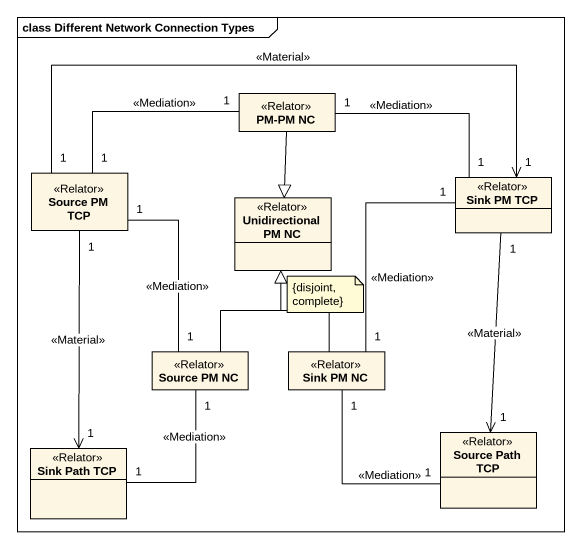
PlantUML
@startuml
mainframe class Different Network Connection Types
hide circle
hide empty members
class "PM-PM NC" as PM_PM_NC <<Relator>>
class "Source PM TCP" as Source_PM_TCP <<Relator>>
class "Sink PM TCP" as Sink_PM_TCP <<Relator>>
class "Unidirectional PM NC" as Unidirectional_PM_NC <<Relator>>
class "Source PM NC" as Source_PM_NC <<Relator>>
class "Sink PM NC" as Sink_PM_NC <<Relator>>
class "Sink Path TCP" as Sink_Path_TCP <<Relator>>
class "Source Path TCP" as Source_Path_TCP <<Relator>>
PM_PM_NC "1" -right- "1" Sink_PM_TCP : <<Mediation>>
PM_PM_NC --|> Unidirectional_PM_NC
Source_PM_TCP "1" -right- "1" PM_PM_NC : <<Mediation>>
Source_PM_TCP "1" -right-> "1" Sink_PM_TCP : <<Material>>
Source_PM_TCP "1" --> "1" Sink_Path_TCP : <<Material>>
Sink_PM_TCP "1" --> "1" Source_Path_TCP : <<Material>>
Source_PM_NC "1" -up- "1" Source_PM_TCP : <<Mediation>>
Source_PM_NC -up-|> Unidirectional_PM_NC
Sink_PM_NC "1" -up- "1" Sink_PM_TCP : <<Mediation>>
Sink_PM_NC -up-|> Unidirectional_PM_NC
Sink_PM_NC "1" -- "1" Source_Path_TCP : <<Mediation>>
Sink_Path_TCP "1" -up- "1" Source_PM_NC : <<Mediation>>
note as N1
  {disjoint, complete}
end note
@enduml
